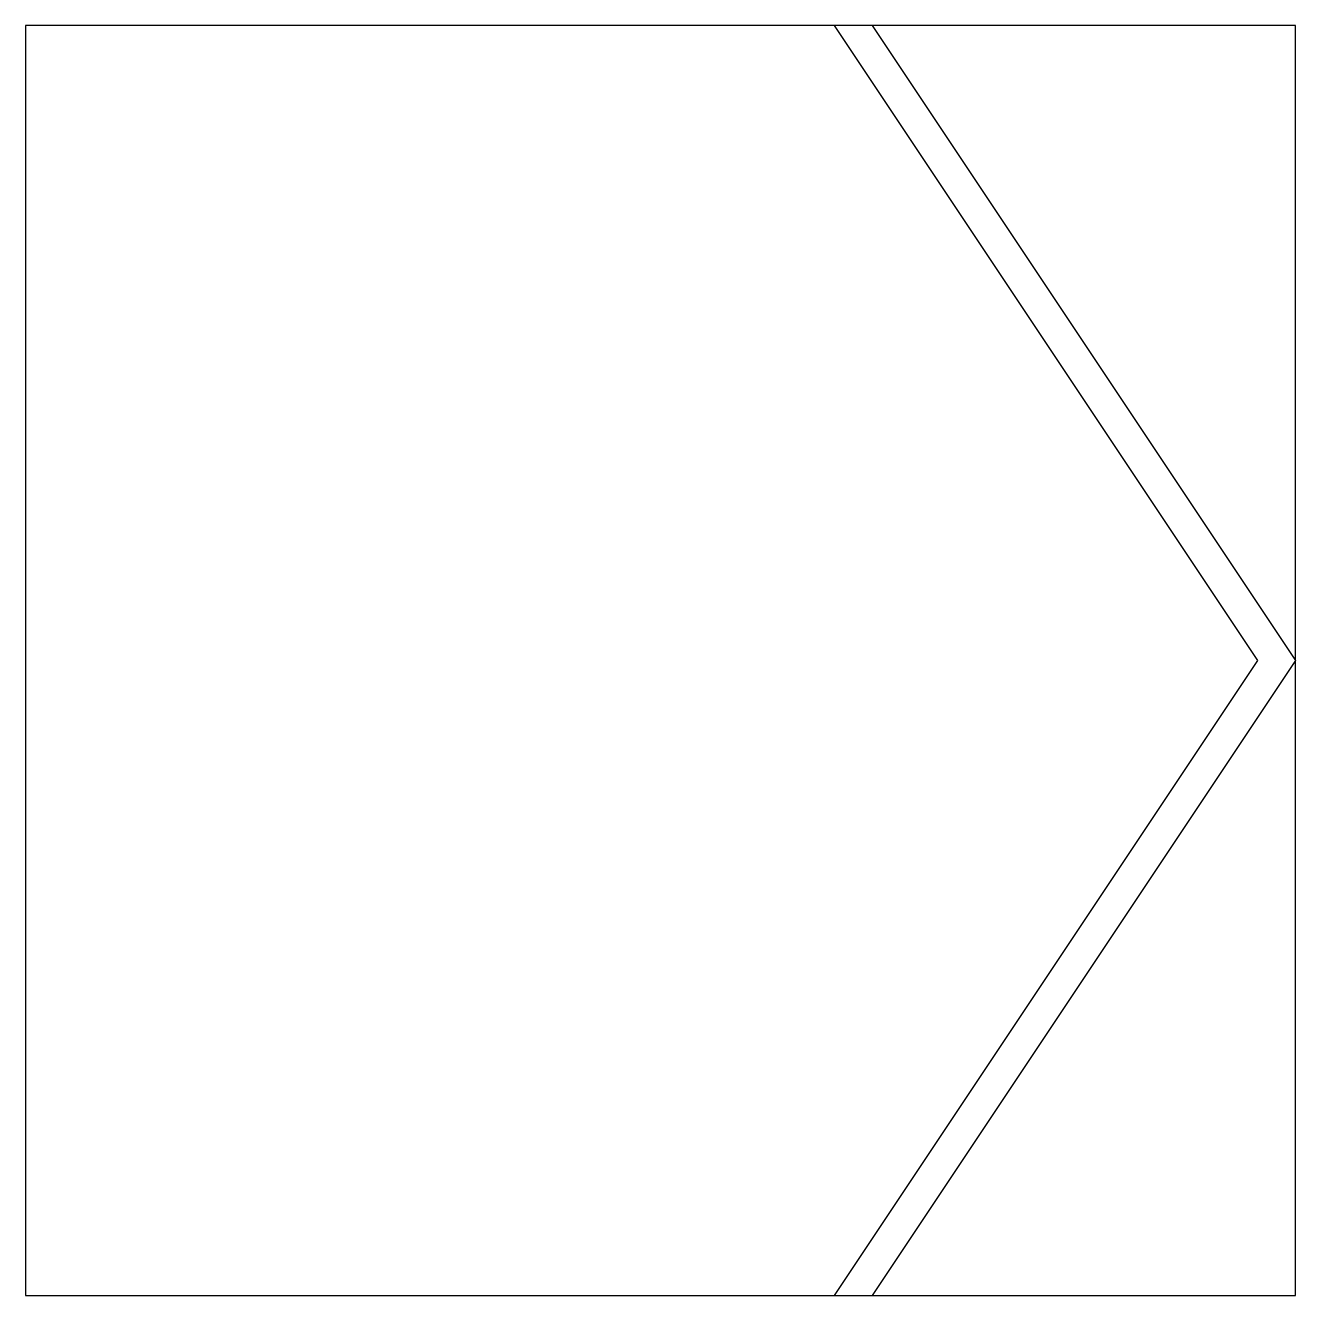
# Model space of a CAD drawing. Header units: millimetres. Extents: x -300 to 300, y -300 to 300.
import ezdxf

# ---------------------------------------------------------------- set-up
doc = ezdxf.new("R2010")
doc.units = ezdxf.units.MM

msp = doc.modelspace()

# ---------------------------------------------------------------- linework, layer by layer
at = {"color": 0, "linetype": 'ByBlock', "lineweight": -2}
for p, q in [((300, 300), (-300, 300)), ((-300, 300), (-300, -300)), ((81.97, 300), (281.97, 0)), ((100, 300), (300, 0)), ((300, -300), (300, 300)), ((281.97, 0), (81.97, -300)), ((300, 0), (100, -300)), ((-300, -300), (300, -300))]:
    msp.add_line(p, q, dxfattribs=at)

doc.saveas('drawing.dxf')
